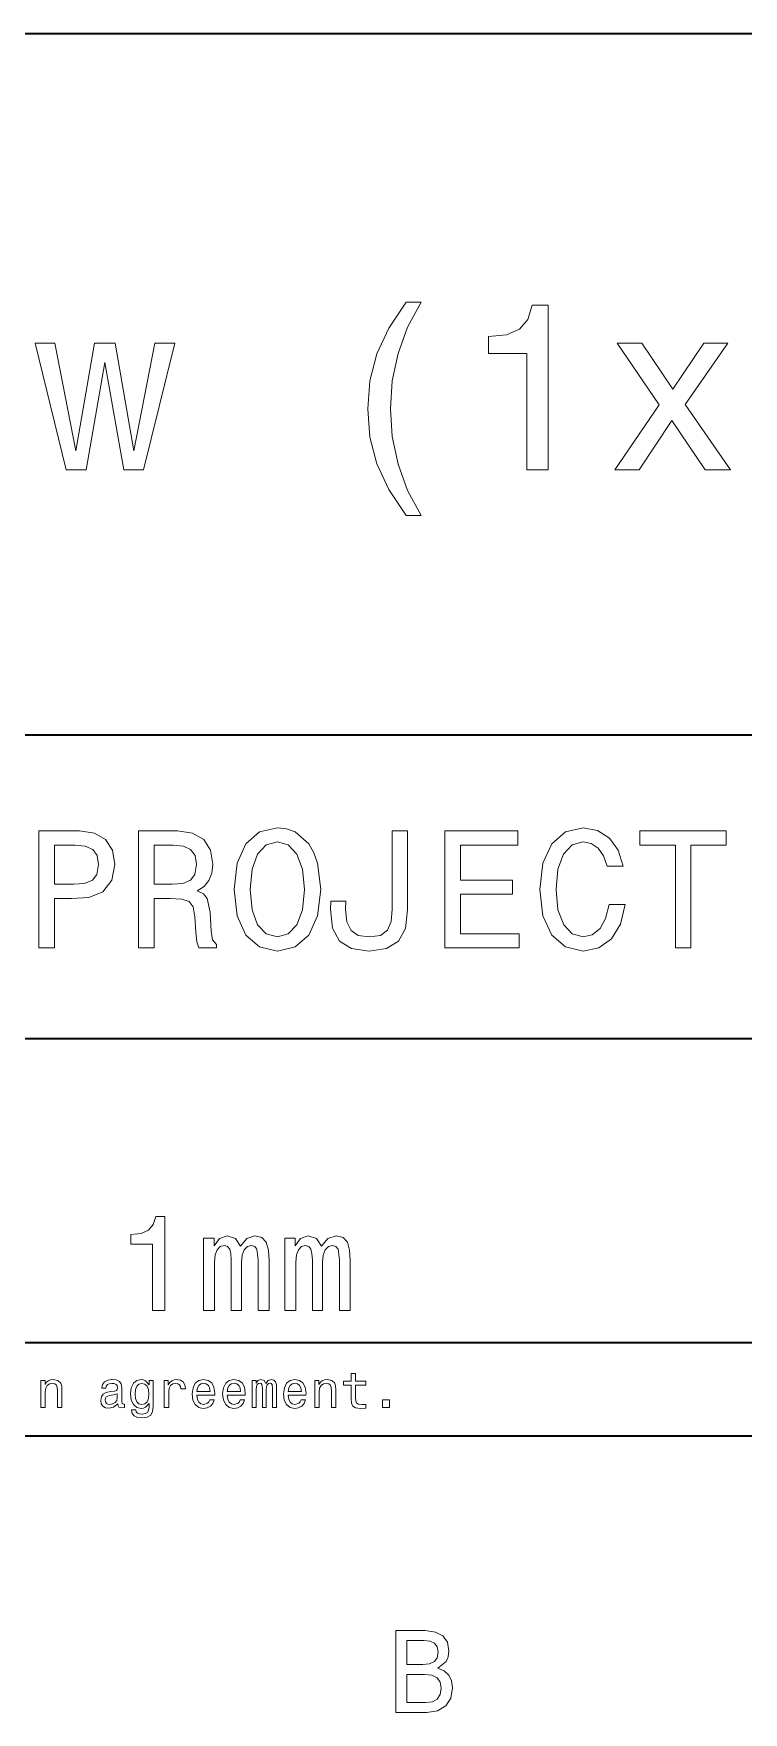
# Model space of a CAD drawing. Extents: x 0 to 841, y 0 to 594.
# Drawn here: x 745.1 to 775.4, y 8.2 to 80 of the extents above; entities that cross this region are included whole.
import ezdxf

# ---------------------------------------------------------------- set-up
doc = ezdxf.new("R2010")
doc.units = 0

msp = doc.modelspace()

# ---------------------------------------------------------------- linework, layer by layer
at = {"color": 7, "lineweight": 35}
for p, q in [((631, 80), (821, 80)), ((631, 50), (796, 50)), ((631, 37), (796, 37)), ((631, 24), (796, 24)), ((20, 20), (821, 20)), ((631, 20), (821, 20))]:
    msp.add_line(p, q, dxfattribs=at)
at = {"color": 7, "lineweight": 13}
for points in [[(761.024475, 59.386887), (761.659912, 59.386887), (761.085022, 60.456051), (760.68158, 61.575645), (760.429382, 62.755764), (760.348694, 63.945965), (760.429382, 65.136169), (760.68158, 66.306198), (761.085022, 67.435875), (761.659912, 68.505043), (761.024475, 68.505043), (760.288208, 67.395531), (759.773804, 66.296112), (759.471191, 65.146255), (759.380371, 63.945965), (759.471191, 62.735588), (759.773804, 61.595821), (760.288208, 60.496395)], [(766.17865, 61.333572), (767.096558, 61.333572), (767.096558, 68.384003), (766.410645, 68.384003), (766.229126, 67.76873), (765.865967, 67.355186), (765.311218, 67.113113), (764.544678, 67.032417), (764.544678, 66.316284), (766.17865, 66.316284)], [(747.337158, 61.333572), (748.144104, 65.932999), (748.950989, 61.333572), (749.798279, 61.333572), (751.1297, 66.75), (750.272339, 66.75), (749.374634, 62.150574), (748.57782, 66.75), (747.700317, 66.75), (746.903442, 62.150574), (746.005737, 66.75), (745.158508, 66.75), (746.489929, 61.333572)], [(770.989929, 61.333572), (772.381836, 63.441643), (773.814087, 61.333572), (774.883301, 61.333572), (772.946655, 64.127518), (774.772339, 66.75), (773.74353, 66.75), (772.42218, 64.783142), (771.10083, 66.75), (770.05188, 66.75), (771.84729, 64.117432), (769.950989, 61.333572)], [(753.66571, 43.381123), (753.795349, 42.257202), (754.170044, 41.428673), (754.753601, 40.917145), (755.517273, 40.744236), (756.273743, 40.917145), (756.864563, 41.428673), (757.231995, 42.257202), (757.368835, 43.381123), (757.231995, 44.497837), (757.073486, 44.951729), (756.864563, 45.326366), (756.273743, 45.837894), (755.913513, 45.967579), (755.517273, 46.018009), (754.746399, 45.837894), (754.162781, 45.333572), (753.795349, 44.505043)], [(769.695923, 42.739914), (769.55188, 42.134724), (769.314087, 41.70245), (768.982666, 41.435879), (768.593628, 41.349422), (768.125366, 41.479107), (767.757935, 41.868153), (767.512939, 42.502159), (767.433716, 43.381123), (767.512939, 44.25288), (767.750732, 44.894089), (768.118164, 45.283138), (768.593628, 45.420029), (768.939453, 45.34798), (769.234863, 45.146252), (769.465393, 44.822044), (769.623901, 44.375359), (770.30835, 44.375359), (770.092224, 45.059795), (769.717529, 45.578529), (769.206055, 45.902737), (768.593628, 46.018009), (767.829956, 45.837894), (767.246399, 45.333572), (766.871765, 44.505043), (766.742065, 43.381123), (766.871765, 42.257202), (767.246399, 41.428673), (767.829956, 40.917145), (768.593628, 40.744236), (769.263672, 40.881123), (769.804016, 41.262966), (770.185852, 41.889767), (770.387573, 42.739914)], [(745.322754, 40.881123), (745.985596, 40.881123), (745.985596, 42.992073), (746.720459, 42.992073), (747.462524, 43.028095), (748.053284, 43.280258), (748.43512, 43.770172), (748.564819, 44.440201), (748.463989, 45.059795), (748.175781, 45.513687), (747.700256, 45.787464), (747.05188, 45.881123), (745.322754, 45.881123)], [(746.871765, 45.26873), (747.304016, 45.225502), (747.621033, 45.088615), (747.80835, 44.836452), (747.873169, 44.440201), (747.801147, 44.022331), (747.606628, 43.770172), (747.275208, 43.640488), (746.821289, 43.604465), (745.985596, 43.604465), (745.985596, 45.26873)], [(749.573486, 40.881123), (750.243469, 40.881123), (750.243469, 42.992073), (750.927917, 42.992073), (751.432251, 42.970459), (751.749268, 42.869595), (751.92218, 42.631844), (751.994202, 42.206772), (752.030212, 41.558357), (752.073486, 41.133286), (752.159912, 40.881123), (752.916382, 40.881123), (752.916382, 41.018009), (752.750732, 41.219738), (752.693054, 41.594379), (752.642639, 42.401295), (752.520142, 42.999279), (752.354431, 43.1866), (752.095093, 43.323486), (752.38324, 43.503601), (752.585022, 43.755764), (752.714661, 44.072765), (752.757935, 44.454609), (752.657043, 45.059795), (752.368835, 45.513687), (751.893372, 45.787464), (751.244934, 45.881123), (749.573486, 45.881123)], [(751.057617, 45.26873), (751.49707, 45.225502), (751.806885, 45.088615), (752.001404, 44.836452), (752.066284, 44.440201), (751.994202, 44.022331), (751.799683, 43.770172), (751.468262, 43.640488), (751.014404, 43.604465), (750.243469, 43.604465), (750.243469, 45.26873)], [(754.3573, 43.381123), (754.436584, 44.25288), (754.674316, 44.894089), (755.041748, 45.283138), (755.517273, 45.420029), (755.985596, 45.283138), (756.353027, 44.886887), (756.590759, 44.245674), (756.677246, 43.381123), (756.590759, 42.509365), (756.353027, 41.868153), (755.985596, 41.479107), (755.517273, 41.349422), (755.041748, 41.479107), (754.674316, 41.868153), (754.436584, 42.502159)], [(760.430847, 42.538181), (760.380371, 42.005043), (760.229065, 41.637608), (759.919312, 41.414265), (759.443787, 41.349422), (758.975464, 41.414265), (758.66571, 41.623196), (758.485596, 41.990631), (758.43512, 42.523773), (758.449524, 42.884003), (757.801147, 42.884003), (757.786743, 42.516571), (757.873169, 41.716858), (758.168579, 41.162102), (758.680115, 40.852303), (759.436584, 40.744236), (760.185852, 40.852303), (760.697388, 41.162102), (760.992798, 41.709652), (761.086426, 42.509365), (761.086426, 45.881123), (760.430847, 45.881123)], [(762.67865, 40.881123), (765.848694, 40.881123), (765.848694, 41.486309), (763.341492, 41.486309), (763.341492, 43.179394), (765.57489, 43.179394), (765.57489, 43.777374), (763.341492, 43.777374), (763.341492, 45.275936), (765.791077, 45.275936), (765.791077, 45.881123), (762.67865, 45.881123)], [(772.534546, 40.881123), (773.197388, 40.881123), (773.197388, 45.275936), (774.710327, 45.275936), (774.710327, 45.881123), (771.014404, 45.881123), (771.014404, 45.275936), (772.534546, 45.275936)], [(750.184448, 25.360231), (750.708923, 25.360231), (750.708923, 29.38905), (750.317017, 29.38905), (750.213257, 29.037464), (750.005798, 28.801153), (749.688782, 28.662825), (749.250732, 28.616714), (749.250732, 28.207493), (750.184448, 28.207493)], [(752.363159, 25.360231), (752.829956, 25.360231), (752.829956, 27.429396), (752.858826, 27.740635), (752.945251, 27.965418), (753.07782, 28.097984), (753.250732, 28.149857), (753.389038, 28.103746), (753.481262, 27.988474), (753.527405, 27.792507), (753.544678, 27.533142), (753.544678, 25.360231), (753.982727, 25.360231), (753.982727, 27.429396), (754.011536, 27.734871), (754.098022, 27.959656), (754.236328, 28.097984), (754.409241, 28.149857), (754.547546, 28.103746), (754.639771, 27.988474), (754.697449, 27.533142), (754.697449, 25.360231), (755.164307, 25.360231), (755.164307, 27.49856), (755.135437, 27.942364), (755.043213, 28.282421), (754.858826, 28.489914), (754.559082, 28.564842), (754.20752, 28.449568), (753.936646, 28.115274), (753.723389, 28.443806), (753.366028, 28.564842), (753.037476, 28.449568), (752.812683, 28.126802), (752.812683, 28.455332), (752.363159, 28.455332)], [(755.832886, 25.360231), (756.299744, 25.360231), (756.299744, 27.429396), (756.328552, 27.740635), (756.414978, 27.965418), (756.547546, 28.097984), (756.720459, 28.149857), (756.858826, 28.103746), (756.95105, 27.988474), (756.997131, 27.792507), (757.014404, 27.533142), (757.014404, 25.360231), (757.452454, 25.360231), (757.452454, 27.429396), (757.481262, 27.734871), (757.567749, 27.959656), (757.706055, 28.097984), (757.878967, 28.149857), (758.017334, 28.103746), (758.109497, 27.988474), (758.167175, 27.533142), (758.167175, 25.360231), (758.634033, 25.360231), (758.634033, 27.49856), (758.605225, 27.942364), (758.513, 28.282421), (758.328552, 28.489914), (758.028809, 28.564842), (757.677246, 28.449568), (757.406372, 28.115274), (757.193115, 28.443806), (756.835754, 28.564842), (756.507202, 28.449568), (756.282471, 28.126802), (756.282471, 28.455332), (755.832886, 28.455332)], [(745.403503, 21.214336), (745.59375, 21.214336), (745.59375, 21.884365), (745.613159, 22.037823), (745.675842, 22.150215), (745.773132, 22.219379), (745.902771, 22.245316), (746.006531, 22.223701), (746.071411, 22.165344), (746.103821, 22.068083), (746.114624, 21.9384), (746.114624, 21.214336), (746.30481, 21.214336), (746.30481, 21.977304), (746.296143, 22.130762), (746.257263, 22.258286), (746.129761, 22.375), (745.930908, 22.416065), (745.820679, 22.400936), (745.727722, 22.359869), (745.647766, 22.290705), (745.585083, 22.197765), (745.585083, 22.375), (745.403503, 22.375)], [(748.695313, 21.365633), (748.695313, 21.35915), (748.706116, 21.285662), (748.738525, 21.233789), (748.874695, 21.192722), (748.980591, 21.210014), (748.980591, 21.356987), (748.935242, 21.350504), (748.874695, 21.378601), (748.863892, 21.465057), (748.863892, 22.065922), (748.837952, 22.219379), (748.762329, 22.32745), (748.630493, 22.39229), (748.44458, 22.416065), (748.263062, 22.390129), (748.129028, 22.316643), (748.044739, 22.202089), (748.016602, 22.050793), (748.016602, 22.037823), (748.187378, 22.037823), (748.202515, 22.128601), (748.250061, 22.193443), (748.327881, 22.232347), (748.43811, 22.247478), (748.544006, 22.236671), (748.619629, 22.20425), (748.665039, 22.148054), (748.680176, 22.070244), (748.671509, 21.979465), (748.636963, 21.934076), (748.550476, 21.912464), (748.388367, 21.895172), (748.202515, 21.856268), (748.070679, 21.787104), (747.992859, 21.679033), (747.969116, 21.519091), (747.990723, 21.37644), (748.057678, 21.270533), (748.165771, 21.203529), (748.31488, 21.179754), (748.51593, 21.225143)], [(750.210449, 21.266209), (750.210449, 22.375), (750.02887, 22.375), (750.02887, 22.186958), (749.879761, 22.357708), (749.78894, 22.400936), (749.687378, 22.416065), (749.503662, 22.372837), (749.361023, 22.251801), (749.268066, 22.057276), (749.235657, 21.795748), (749.268066, 21.532061), (749.361023, 21.337536), (749.503662, 21.214336), (749.687378, 21.173269), (749.791138, 21.1884), (749.877563, 21.227304), (750.02887, 21.391569), (750.02887, 21.227304), (750.011597, 21.097622), (749.96405, 21.004683), (749.873291, 20.950647), (749.737122, 20.931194), (749.618225, 20.944164), (749.533936, 20.976583), (749.484192, 21.03278), (749.469116, 21.108429), (749.2854, 21.108429), (749.2854, 21.099783), (749.313477, 20.961454), (749.399902, 20.857708), (749.538269, 20.790705), (749.726318, 20.76693), (749.95105, 20.799351), (750.10022, 20.890129), (750.184509, 21.047911)], [(750.679443, 21.214336), (750.86969, 21.214336), (750.86969, 21.877882), (750.889099, 22.037823), (750.94751, 22.152376), (751.042603, 22.22154), (751.170105, 22.245316), (751.265198, 22.230186), (751.336548, 22.186958), (751.379761, 22.113472), (751.394897, 22.014048), (751.587219, 22.014048), (751.561279, 22.189121), (751.48999, 22.31448), (751.371094, 22.390129), (751.208984, 22.416065), (751.098755, 22.398775), (751.003662, 22.355547), (750.919373, 22.282061), (750.852356, 22.182636), (750.852356, 22.375), (750.679443, 22.375)], [(752.075745, 21.739553), (752.836548, 21.739553), (752.838684, 21.828169), (752.804077, 22.076729), (752.708984, 22.262608), (752.557739, 22.375), (752.356689, 22.416065), (752.160034, 22.372837), (752.008728, 22.251801), (751.911438, 22.055115), (751.876892, 21.795748), (751.909302, 21.529898), (752.006531, 21.335373), (752.155701, 21.214336), (752.35022, 21.173269), (752.518799, 21.201368), (752.657104, 21.274855), (752.758728, 21.391569), (752.817078, 21.54719), (752.629028, 21.54719), (752.590149, 21.460733), (752.533936, 21.395893), (752.374023, 21.344019), (752.250793, 21.367794), (752.157837, 21.443443), (752.097351, 21.566643), (752.075745, 21.733068)], [(753.376892, 21.739553), (754.137695, 21.739553), (754.139832, 21.828169), (754.105286, 22.076729), (754.010132, 22.262608), (753.858887, 22.375), (753.657837, 22.416065), (753.461182, 22.372837), (753.309875, 22.251801), (753.212585, 22.055115), (753.17804, 21.795748), (753.210449, 21.529898), (753.307739, 21.335373), (753.456848, 21.214336), (753.651367, 21.173269), (753.819946, 21.201368), (753.958313, 21.274855), (754.059875, 21.391569), (754.118225, 21.54719), (753.930176, 21.54719), (753.891296, 21.460733), (753.835083, 21.395893), (753.675171, 21.344019), (753.551941, 21.367794), (753.458984, 21.443443), (753.398499, 21.566643), (753.376892, 21.733068)], [(754.435974, 21.214336), (754.611023, 21.214336), (754.611023, 21.990273), (754.621826, 22.106987), (754.654236, 22.191282), (754.703979, 22.240993), (754.768799, 22.260447), (754.820679, 22.243155), (754.855286, 22.199926), (754.872559, 22.12644), (754.879028, 22.029179), (754.879028, 21.214336), (755.043335, 21.214336), (755.043335, 21.990273), (755.054077, 22.104826), (755.086548, 22.189121), (755.138428, 22.240993), (755.203247, 22.260447), (755.255127, 22.243155), (755.289673, 22.199926), (755.31134, 22.029179), (755.31134, 21.214336), (755.486389, 21.214336), (755.486389, 22.016211), (755.475586, 22.182636), (755.440979, 22.310158), (755.371826, 22.387968), (755.25946, 22.416065), (755.127625, 22.372837), (755.026001, 22.247478), (754.946045, 22.370676), (754.812012, 22.416065), (754.688843, 22.372837), (754.604553, 22.251801), (754.604553, 22.375), (754.435974, 22.375)], [(755.979187, 21.739553), (756.73999, 21.739553), (756.742188, 21.828169), (756.707581, 22.076729), (756.612488, 22.262608), (756.461182, 22.375), (756.260132, 22.416065), (756.063477, 22.372837), (755.91217, 22.251801), (755.814941, 22.055115), (755.780334, 21.795748), (755.812744, 21.529898), (755.910034, 21.335373), (756.059143, 21.214336), (756.253662, 21.173269), (756.422241, 21.201368), (756.560608, 21.274855), (756.66217, 21.391569), (756.72052, 21.54719), (756.532471, 21.54719), (756.493591, 21.460733), (756.437378, 21.395893), (756.277466, 21.344019), (756.154236, 21.367794), (756.06134, 21.443443), (756.000793, 21.566643), (755.979187, 21.733068)], [(757.113892, 21.214336), (757.304138, 21.214336), (757.304138, 21.884365), (757.323547, 22.037823), (757.38623, 22.150215), (757.483521, 22.219379), (757.613159, 22.245316), (757.716919, 22.223701), (757.781799, 22.165344), (757.814209, 22.068083), (757.825012, 21.9384), (757.825012, 21.214336), (758.015198, 21.214336), (758.015198, 21.977304), (758.006592, 22.130762), (757.967651, 22.258286), (757.840149, 22.375), (757.641296, 22.416065), (757.531067, 22.400936), (757.43811, 22.359869), (757.358154, 22.290705), (757.295471, 22.197765), (757.295471, 22.375), (757.113892, 22.375)], [(758.670105, 22.17399), (758.670105, 21.592579), (758.683105, 21.404537), (758.743591, 21.274855), (758.864624, 21.199207), (759.069946, 21.173269), (759.294739, 21.184076), (759.294739, 21.348343), (759.130493, 21.335373), (758.981323, 21.352665), (758.901367, 21.4067), (758.866821, 21.497478), (758.860291, 21.625), (758.860291, 22.17399), (759.294739, 22.17399), (759.294739, 22.336094), (758.860291, 22.336094), (758.860291, 22.675432), (758.670105, 22.675432), (758.670105, 22.336094), (758.341553, 22.336094), (758.341553, 22.17399)], [(748.673706, 21.620676), (748.647766, 21.508284), (748.578613, 21.421829), (748.474854, 21.365633), (748.347351, 21.34618), (748.265198, 21.356987), (748.206848, 21.391569), (748.170105, 21.452089), (748.159302, 21.536383), (748.167908, 21.61203), (748.202515, 21.666065), (748.34082, 21.726583), (748.51593, 21.752522), (748.673706, 21.804394)], [(749.432373, 21.795748), (749.451782, 21.988111), (749.510132, 22.130762), (749.600952, 22.215057), (749.721985, 22.245316), (749.849487, 22.215057), (749.94458, 22.130762), (750.00293, 21.988111), (750.024536, 21.795748), (750.00293, 21.599062), (749.94458, 21.458572), (749.849487, 21.372118), (749.721985, 21.344019), (749.600952, 21.372118), (749.510132, 21.458572), (749.451782, 21.601225)], [(752.075745, 21.899494), (752.099487, 22.04863), (752.157837, 22.158861), (752.24646, 22.225864), (752.363159, 22.24964), (752.477722, 22.225864), (752.566345, 22.158861), (752.620361, 22.04863), (752.639832, 21.899494)], [(753.376892, 21.899494), (753.400635, 22.04863), (753.458984, 22.158861), (753.547607, 22.225864), (753.664307, 22.24964), (753.77887, 22.225864), (753.867493, 22.158861), (753.92157, 22.04863), (753.940979, 21.899494)], [(755.979187, 21.899494), (756.00293, 22.04863), (756.06134, 22.158861), (756.149902, 22.225864), (756.266663, 22.24964), (756.381226, 22.225864), (756.469849, 22.158861), (756.523865, 22.04863), (756.543335, 21.899494)], [(760.014526, 21.214336), (760.312744, 21.214336), (760.312744, 21.536383), (760.014526, 21.536383)], [(762.380432, 10.057997), (762.733459, 10.350504), (762.824219, 10.54719), (762.854492, 10.789265), (762.78894, 11.167507), (762.592224, 11.439841), (762.274475, 11.606268), (761.830688, 11.666786), (760.585022, 11.666786), (760.585022, 8.166786), (761.901306, 8.166786), (762.3703, 8.237391), (762.718323, 8.444163), (762.935181, 8.771974), (763.010803, 9.215777), (762.965454, 9.513328), (762.84436, 9.760447), (762.647705, 9.942002)], [(761.734863, 10.214336), (761.049011, 10.214336), (761.049011, 11.248199), (761.775208, 11.248199), (762.047546, 11.217939), (762.239197, 11.127161), (762.355164, 10.970821), (762.395569, 10.738832), (762.350159, 10.506844), (762.229126, 10.345461), (762.022339, 10.244596)], [(761.845825, 8.585374), (761.049011, 8.585374), (761.049011, 9.790706), (761.800415, 9.790706), (762.118164, 9.755403), (762.345093, 9.649495), (762.481262, 9.467939), (762.526672, 9.205691), (762.481262, 8.928313), (762.355164, 8.73667), (762.143372, 8.620677)]]:
    msp.add_lwpolyline(points, close=True, dxfattribs=at)

doc.saveas('drawing.dxf')
